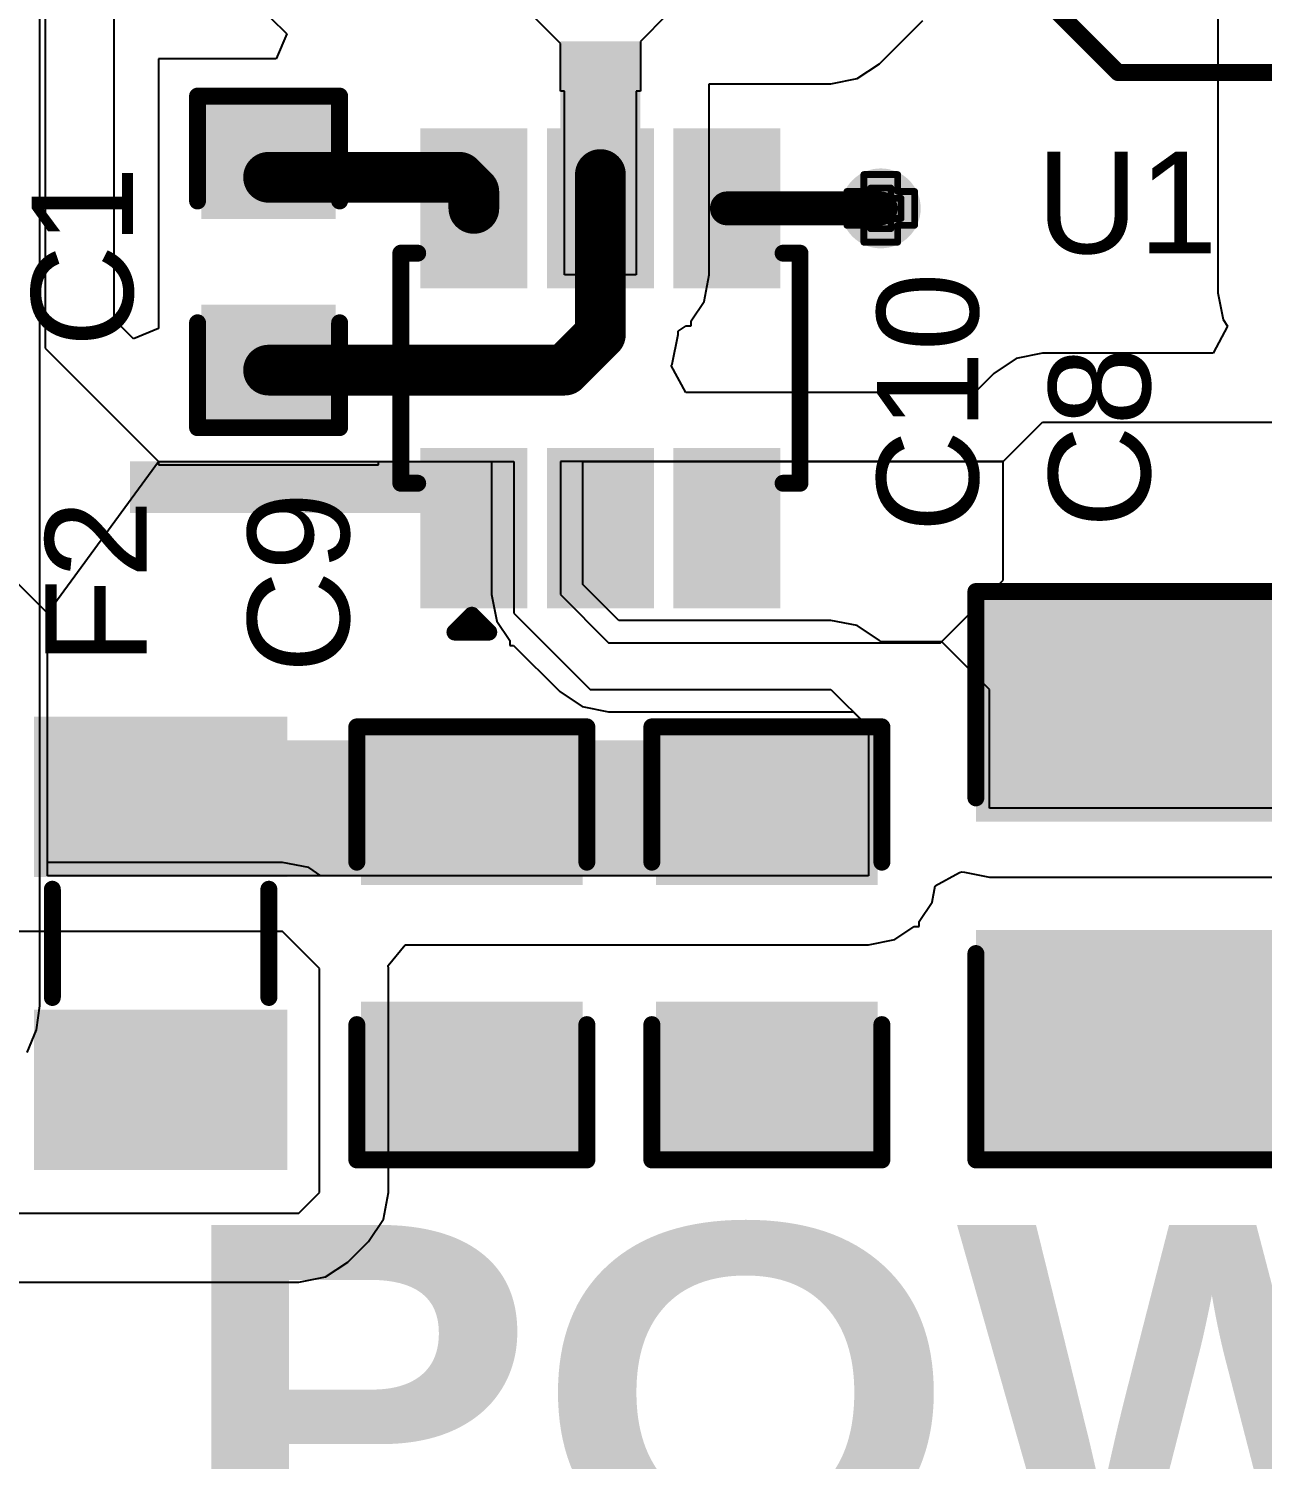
# Model space of a CAD drawing. Header units: inches. Extents: x -3 to 195, y 0 to 199.
# Drawn here: x 2.0151 to 2.3798, y 0.5303 to 0.9531 of the extents above; entities that cross this region are included whole.
import ezdxf

# ---------------------------------------------------------------- set-up
doc = ezdxf.new("R2010")
doc.units = ezdxf.units.IN
doc.header["$MEASUREMENT"] = 0
for name, color, linetype in [('Bottom Layer', 5, 'Continuous'), ('Drill Drawing', 1, 'Continuous'), ('Top Layer', 1, 'Continuous'), ('Top Overlay', 2, 'Continuous'), ('Top Paste', 8, 'Continuous'), ('Top Solder', 216, 'Continuous'), ('Via Holes', 16, 'Continuous')]:
    doc.layers.add(name, color=color, linetype=linetype)
doc.styles.add('Arial', font='', dxfattribs={"height": 0.2})
doc.styles.add('Arial Black_Bold', font='', dxfattribs={"height": 0.2})
doc.styles.get('Arial').set_extended_font_data('Arial')
doc.styles.get('Arial Black_Bold').set_extended_font_data('Arial Black', bold=True)

# ---------------------------------------------------------------- blocks, each defined once
blk = doc.blocks.new('TSOT_23_6_19')
at = {"layer": 'Top Layer'}
for points in [[(-0.06693, 0.04921), (-0.02756, 0.04921), (-0.02756, 0.02559), (-0.06693, 0.02559)], [(0.02756, 0.04921), (0.06693, 0.04921), (0.06693, 0.02559), (0.02756, 0.02559)], [(-0.06693, 0.01181), (-0.02756, 0.01181), (-0.02756, -0.01181), (-0.06693, -0.01181)], [(0.02756, 0.01181), (0.06693, 0.01181), (0.06693, -0.01181), (0.02756, -0.01181)], [(-0.06693, -0.02559), (-0.02756, -0.02559), (-0.02756, -0.04921), (-0.06693, -0.04921)], [(0.02756, -0.02559), (0.06693, -0.02559), (0.06693, -0.04921), (0.02756, -0.04921)]]:
    blk.add_hatch(color=1, dxfattribs=at).paths.add_polyline_path(points)
at = {"layer": 'Top Paste'}
for points in [[(-0.06693, 0.04921), (-0.02756, 0.04921), (-0.02756, 0.02559), (-0.06693, 0.02559)], [(0.02756, 0.04921), (0.06693, 0.04921), (0.06693, 0.02559), (0.02756, 0.02559)], [(-0.06693, 0.01181), (-0.02756, 0.01181), (-0.02756, -0.01181), (-0.06693, -0.01181)], [(0.02756, 0.01181), (0.06693, 0.01181), (0.06693, -0.01181), (0.02756, -0.01181)], [(-0.06693, -0.02559), (-0.02756, -0.02559), (-0.02756, -0.04921), (-0.06693, -0.04921)], [(0.02756, -0.02559), (0.06693, -0.02559), (0.06693, -0.04921), (0.02756, -0.04921)]]:
    blk.add_hatch(color=8, dxfattribs=at).paths.add_polyline_path(points)
at = {"layer": 'Top Solder'}
for points in [[(-0.07093, 0.05321), (-0.02356, 0.05321), (-0.02356, 0.02159), (-0.07093, 0.02159)], [(0.02356, 0.05321), (0.07093, 0.05321), (0.07093, 0.02159), (0.02356, 0.02159)], [(-0.07093, 0.01581), (-0.02356, 0.01581), (-0.02356, -0.01581), (-0.07093, -0.01581)], [(0.02356, 0.01581), (0.07093, 0.01581), (0.07093, -0.01581), (0.02356, -0.01581)], [(-0.07093, -0.02159), (-0.02356, -0.02159), (-0.02356, -0.05321), (-0.07093, -0.05321)], [(0.02356, -0.02159), (0.07093, -0.02159), (0.07093, -0.05321), (0.02356, -0.05321)]]:
    blk.add_hatch(color=216, dxfattribs=at).paths.add_polyline_path(points)
at = {"layer": 'Top Overlay'}
for points in [[(-0.034, 0.059, 0.005, 0.005, 0), (-0.034, 0.054, 0.005, 0.005, 0)], [(-0.034, 0.059, 0.005, 0.005, 0), (0.034, 0.059, 0.005, 0.005, 0)], [(0.034, 0.059, 0.005, 0.005, 0), (0.034, 0.054, 0.005, 0.005, 0)], [(-0.078, 0.043, 0.005, 0.005, 0), (-0.073, 0.038, 0.005, 0.005, 0)], [(-0.078, 0.043, 0.005, 0.005, 0), (-0.078, 0.033, 0.005, 0.005, 0)], [(-0.073, 0.038, 0.005, 0.005, 0), (-0.078, 0.033, 0.005, 0.005, 0)], [(-0.034, -0.054, 0.005, 0.005, 0), (-0.034, -0.059, 0.005, 0.005, 0)], [(0.034, -0.054, 0.005, 0.005, 0), (0.034, -0.059, 0.005, 0.005, 0)], [(-0.034, -0.059, 0.005, 0.005, 0), (0.034, -0.059, 0.005, 0.005, 0)]]:
    blk.add_lwpolyline(points, format="xyseb", dxfattribs=at)
for points in [[(-0.03525, 0.059, 0.0025, 0.0025, 1), (-0.03275, 0.059, 0.0025, 0.0025, 1)], [(-0.03525, 0.059, 0.0025, 0.0025, 1), (-0.03275, 0.059, 0.0025, 0.0025, 1)], [(0.03275, 0.059, 0.0025, 0.0025, 1), (0.03525, 0.059, 0.0025, 0.0025, 1)], [(0.03275, 0.059, 0.0025, 0.0025, 1), (0.03525, 0.059, 0.0025, 0.0025, 1)], [(-0.03525, 0.054, 0.0025, 0.0025, 1), (-0.03275, 0.054, 0.0025, 0.0025, 1)], [(0.03275, 0.054, 0.0025, 0.0025, 1), (0.03525, 0.054, 0.0025, 0.0025, 1)], [(-0.07925, 0.043, 0.0025, 0.0025, 1), (-0.07675, 0.043, 0.0025, 0.0025, 1)], [(-0.07925, 0.043, 0.0025, 0.0025, 1), (-0.07675, 0.043, 0.0025, 0.0025, 1)], [(-0.07425, 0.038, 0.0025, 0.0025, 1), (-0.07175, 0.038, 0.0025, 0.0025, 1)], [(-0.07425, 0.038, 0.0025, 0.0025, 1), (-0.07175, 0.038, 0.0025, 0.0025, 1)], [(-0.07925, 0.033, 0.0025, 0.0025, 1), (-0.07675, 0.033, 0.0025, 0.0025, 1)], [(-0.07925, 0.033, 0.0025, 0.0025, 1), (-0.07675, 0.033, 0.0025, 0.0025, 1)], [(-0.03525, -0.054, 0.0025, 0.0025, 1), (-0.03275, -0.054, 0.0025, 0.0025, 1)], [(0.03275, -0.054, 0.0025, 0.0025, 1), (0.03525, -0.054, 0.0025, 0.0025, 1)], [(-0.03525, -0.059, 0.0025, 0.0025, 1), (-0.03275, -0.059, 0.0025, 0.0025, 1)], [(-0.03525, -0.059, 0.0025, 0.0025, 1), (-0.03275, -0.059, 0.0025, 0.0025, 1)], [(0.03275, -0.059, 0.0025, 0.0025, 1), (0.03525, -0.059, 0.0025, 0.0025, 1)], [(0.03275, -0.059, 0.0025, 0.0025, 1), (0.03525, -0.059, 0.0025, 0.0025, 1)]]:
    blk.add_lwpolyline(points, format="xyseb", close=True, dxfattribs=at)
blk = doc.blocks.new('F____0805_104')
at = {"layer": 'Top Layer'}
for points in [[(-0.02362, -0.03346), (-0.06299, -0.03346), (-0.06299, 0.03346), (-0.02362, 0.03346)], [(0.06299, -0.03346), (0.02362, -0.03346), (0.02362, 0.03346), (0.06299, 0.03346)]]:
    blk.add_hatch(color=1, dxfattribs=at).paths.add_polyline_path(points)
at = {"layer": 'Top Paste'}
for points in [[(-0.02362, -0.03346), (-0.06299, -0.03346), (-0.06299, 0.03346), (-0.02362, 0.03346)], [(0.06299, -0.03346), (0.02362, -0.03346), (0.02362, 0.03346), (0.06299, 0.03346)]]:
    blk.add_hatch(color=8, dxfattribs=at).paths.add_polyline_path(points)
at = {"layer": 'Top Solder'}
for points in [[(-0.01962, -0.03746), (-0.06699, -0.03746), (-0.06699, 0.03746), (-0.01962, 0.03746)], [(0.06699, -0.03746), (0.01962, -0.03746), (0.01962, 0.03746), (0.06699, 0.03746)]]:
    blk.add_hatch(color=216, dxfattribs=at).paths.add_polyline_path(points)
at = {"layer": 'Top Overlay'}
for points in [[(0.016, 0.032, 0.005, 0.005, 0), (-0.016, 0.032, 0.005, 0.005, 0)], [(0.016, -0.032, 0.005, 0.005, 0), (-0.016, -0.032, 0.005, 0.005, 0)]]:
    blk.add_lwpolyline(points, format="xyseb", dxfattribs=at)
for points in [[(-0.01725, 0.032, 0.0025, 0.0025, 1), (-0.01475, 0.032, 0.0025, 0.0025, 1)], [(0.01475, 0.032, 0.0025, 0.0025, 1), (0.01725, 0.032, 0.0025, 0.0025, 1)], [(-0.01725, -0.032, 0.0025, 0.0025, 1), (-0.01475, -0.032, 0.0025, 0.0025, 1)], [(0.01475, -0.032, 0.0025, 0.0025, 1), (0.01725, -0.032, 0.0025, 0.0025, 1)]]:
    blk.add_lwpolyline(points, format="xyseb", close=True, dxfattribs=at)
blk = doc.blocks.new('C___0805_150')
at = {"layer": 'Top Layer'}
for points in [[(-0.06, 0.03), (-0.02, 0.03), (-0.02, -0.03), (-0.06, -0.03)], [(0.02, 0.03), (0.06, 0.03), (0.06, -0.03), (0.02, -0.03)]]:
    blk.add_hatch(color=1, dxfattribs=at).paths.add_polyline_path(points)
at = {"layer": 'Top Paste'}
for points in [[(-0.06, 0.03), (-0.02, 0.03), (-0.02, -0.03), (-0.06, -0.03)], [(0.02, 0.03), (0.06, 0.03), (0.06, -0.03), (0.02, -0.03)]]:
    blk.add_hatch(color=8, dxfattribs=at).paths.add_polyline_path(points)
at = {"layer": 'Top Solder'}
for points in [[(-0.06276, 0.03276), (-0.01724, 0.03276), (-0.01724, -0.03276), (-0.06276, -0.03276)], [(0.01724, 0.03276), (0.06276, 0.03276), (0.06276, -0.03276), (0.01724, -0.03276)]]:
    blk.add_hatch(color=216, dxfattribs=at).paths.add_polyline_path(points)
at = {"layer": 'Top Overlay'}
for points in [[(-0.064, 0.034, 0.005, 0.005, 0), (-0.064, -0.034, 0.005, 0.005, 0)], [(-0.064, 0.034, 0.005, 0.005, 0), (-0.024, 0.034, 0.005, 0.005, 0)], [(0.024, 0.034, 0.005, 0.005, 0), (0.064, 0.034, 0.005, 0.005, 0)], [(0.064, 0.034, 0.005, 0.005, 0), (0.064, -0.034, 0.005, 0.005, 0)], [(-0.064, -0.034, 0.005, 0.005, 0), (-0.024, -0.034, 0.005, 0.005, 0)], [(0.024, -0.034, 0.005, 0.005, 0), (0.064, -0.034, 0.005, 0.005, 0)]]:
    blk.add_lwpolyline(points, format="xyseb", dxfattribs=at)
for points in [[(-0.06525, 0.034, 0.0025, 0.0025, 1), (-0.06275, 0.034, 0.0025, 0.0025, 1)], [(-0.06525, 0.034, 0.0025, 0.0025, 1), (-0.06275, 0.034, 0.0025, 0.0025, 1)], [(-0.02525, 0.034, 0.0025, 0.0025, 1), (-0.02275, 0.034, 0.0025, 0.0025, 1)], [(0.02275, 0.034, 0.0025, 0.0025, 1), (0.02525, 0.034, 0.0025, 0.0025, 1)], [(0.06275, 0.034, 0.0025, 0.0025, 1), (0.06525, 0.034, 0.0025, 0.0025, 1)], [(0.06275, 0.034, 0.0025, 0.0025, 1), (0.06525, 0.034, 0.0025, 0.0025, 1)], [(-0.06525, -0.034, 0.0025, 0.0025, 1), (-0.06275, -0.034, 0.0025, 0.0025, 1)], [(-0.06525, -0.034, 0.0025, 0.0025, 1), (-0.06275, -0.034, 0.0025, 0.0025, 1)], [(-0.02525, -0.034, 0.0025, 0.0025, 1), (-0.02275, -0.034, 0.0025, 0.0025, 1)], [(0.02275, -0.034, 0.0025, 0.0025, 1), (0.02525, -0.034, 0.0025, 0.0025, 1)], [(0.06275, -0.034, 0.0025, 0.0025, 1), (0.06525, -0.034, 0.0025, 0.0025, 1)], [(0.06275, -0.034, 0.0025, 0.0025, 1), (0.06525, -0.034, 0.0025, 0.0025, 1)]]:
    blk.add_lwpolyline(points, format="xyseb", close=True, dxfattribs=at)
blk = doc.blocks.new('C___0805_151')
at = {"layer": 'Top Layer'}
for points in [[(-0.06, 0.03), (-0.02, 0.03), (-0.02, -0.03), (-0.06, -0.03)], [(0.02, 0.03), (0.06, 0.03), (0.06, -0.03), (0.02, -0.03)]]:
    blk.add_hatch(color=1, dxfattribs=at).paths.add_polyline_path(points)
at = {"layer": 'Top Paste'}
for points in [[(-0.06, 0.03), (-0.02, 0.03), (-0.02, -0.03), (-0.06, -0.03)], [(0.02, 0.03), (0.06, 0.03), (0.06, -0.03), (0.02, -0.03)]]:
    blk.add_hatch(color=8, dxfattribs=at).paths.add_polyline_path(points)
at = {"layer": 'Top Solder'}
for points in [[(-0.06276, 0.03276), (-0.01724, 0.03276), (-0.01724, -0.03276), (-0.06276, -0.03276)], [(0.01724, 0.03276), (0.06276, 0.03276), (0.06276, -0.03276), (0.01724, -0.03276)]]:
    blk.add_hatch(color=216, dxfattribs=at).paths.add_polyline_path(points)
at = {"layer": 'Top Overlay'}
for points in [[(-0.064, 0.034, 0.005, 0.005, 0), (-0.064, -0.034, 0.005, 0.005, 0)], [(-0.024, 0.034, 0.005, 0.005, 0), (-0.064, 0.034, 0.005, 0.005, 0)], [(0.024, 0.034, 0.005, 0.005, 0), (0.064, 0.034, 0.005, 0.005, 0)], [(0.064, 0.034, 0.005, 0.005, 0), (0.064, -0.034, 0.005, 0.005, 0)], [(-0.024, -0.034, 0.005, 0.005, 0), (-0.064, -0.034, 0.005, 0.005, 0)], [(0.024, -0.034, 0.005, 0.005, 0), (0.064, -0.034, 0.005, 0.005, 0)]]:
    blk.add_lwpolyline(points, format="xyseb", dxfattribs=at)
for points in [[(-0.06525, 0.034, 0.0025, 0.0025, 1), (-0.06275, 0.034, 0.0025, 0.0025, 1)], [(-0.06525, 0.034, 0.0025, 0.0025, 1), (-0.06275, 0.034, 0.0025, 0.0025, 1)], [(-0.02525, 0.034, 0.0025, 0.0025, 1), (-0.02275, 0.034, 0.0025, 0.0025, 1)], [(0.02275, 0.034, 0.0025, 0.0025, 1), (0.02525, 0.034, 0.0025, 0.0025, 1)], [(0.06275, 0.034, 0.0025, 0.0025, 1), (0.06525, 0.034, 0.0025, 0.0025, 1)], [(0.06275, 0.034, 0.0025, 0.0025, 1), (0.06525, 0.034, 0.0025, 0.0025, 1)], [(-0.06525, -0.034, 0.0025, 0.0025, 1), (-0.06275, -0.034, 0.0025, 0.0025, 1)], [(-0.06525, -0.034, 0.0025, 0.0025, 1), (-0.06275, -0.034, 0.0025, 0.0025, 1)], [(-0.02525, -0.034, 0.0025, 0.0025, 1), (-0.02275, -0.034, 0.0025, 0.0025, 1)], [(0.02275, -0.034, 0.0025, 0.0025, 1), (0.02525, -0.034, 0.0025, 0.0025, 1)], [(0.06275, -0.034, 0.0025, 0.0025, 1), (0.06525, -0.034, 0.0025, 0.0025, 1)], [(0.06275, -0.034, 0.0025, 0.0025, 1), (0.06525, -0.034, 0.0025, 0.0025, 1)]]:
    blk.add_lwpolyline(points, format="xyseb", close=True, dxfattribs=at)
blk = doc.blocks.new('C___1210_152')
at = {"layer": 'Top Layer'}
for points in [[(-0.08, 0.055), (-0.02, 0.055), (-0.02, -0.055), (-0.08, -0.055)], [(0.02, 0.055), (0.08, 0.055), (0.08, -0.055), (0.02, -0.055)]]:
    blk.add_hatch(color=1, dxfattribs=at).paths.add_polyline_path(points)
at = {"layer": 'Top Paste'}
for points in [[(-0.08, 0.055), (-0.02, 0.055), (-0.02, -0.055), (-0.08, -0.055)], [(0.02, 0.055), (0.08, 0.055), (0.08, -0.055), (0.02, -0.055)]]:
    blk.add_hatch(color=8, dxfattribs=at).paths.add_polyline_path(points)
at = {"layer": 'Top Solder'}
for points in [[(-0.084, 0.059), (-0.016, 0.059), (-0.016, -0.059), (-0.084, -0.059)], [(0.016, 0.059), (0.084, 0.059), (0.084, -0.059), (0.016, -0.059)]]:
    blk.add_hatch(color=216, dxfattribs=at).paths.add_polyline_path(points)
at = {"layer": 'Top Overlay'}
for points in [[(-0.084, 0.059, 0.005, 0.005, 0), (-0.084, -0.059, 0.005, 0.005, 0)], [(-0.084, 0.059, 0.005, 0.005, 0), (-0.023, 0.059, 0.005, 0.005, 0)], [(0.023, 0.059, 0.005, 0.005, 0), (0.084, 0.059, 0.005, 0.005, 0)], [(0.084, 0.059, 0.005, 0.005, 0), (0.084, -0.059, 0.005, 0.005, 0)], [(-0.084, -0.059, 0.005, 0.005, 0), (-0.023, -0.059, 0.005, 0.005, 0)], [(0.023, -0.059, 0.005, 0.005, 0), (0.084, -0.059, 0.005, 0.005, 0)]]:
    blk.add_lwpolyline(points, format="xyseb", dxfattribs=at)
for points in [[(-0.08525, 0.059, 0.0025, 0.0025, 1), (-0.08275, 0.059, 0.0025, 0.0025, 1)], [(-0.08525, 0.059, 0.0025, 0.0025, 1), (-0.08275, 0.059, 0.0025, 0.0025, 1)], [(-0.02425, 0.059, 0.0025, 0.0025, 1), (-0.02175, 0.059, 0.0025, 0.0025, 1)], [(0.02175, 0.059, 0.0025, 0.0025, 1), (0.02425, 0.059, 0.0025, 0.0025, 1)], [(0.08275, 0.059, 0.0025, 0.0025, 1), (0.08525, 0.059, 0.0025, 0.0025, 1)], [(0.08275, 0.059, 0.0025, 0.0025, 1), (0.08525, 0.059, 0.0025, 0.0025, 1)], [(-0.08525, -0.059, 0.0025, 0.0025, 1), (-0.08275, -0.059, 0.0025, 0.0025, 1)], [(-0.08525, -0.059, 0.0025, 0.0025, 1), (-0.08275, -0.059, 0.0025, 0.0025, 1)], [(-0.02425, -0.059, 0.0025, 0.0025, 1), (-0.02175, -0.059, 0.0025, 0.0025, 1)], [(0.02175, -0.059, 0.0025, 0.0025, 1), (0.02425, -0.059, 0.0025, 0.0025, 1)], [(0.08275, -0.059, 0.0025, 0.0025, 1), (0.08525, -0.059, 0.0025, 0.0025, 1)], [(0.08275, -0.059, 0.0025, 0.0025, 1), (0.08525, -0.059, 0.0025, 0.0025, 1)]]:
    blk.add_lwpolyline(points, format="xyseb", close=True, dxfattribs=at)
blk = doc.blocks.new('UCD_220_F_10__D___158')
at = {"layer": 'Top Overlay'}
for points in [[(-0.143, 0.205, 0.005, 0.005, 0), (-0.202, 0.146, 0.005, 0.005, 0)], [(-0.202, 0.146, 0.005, 0.005, 0), (-0.202, 0.06, 0.005, 0.005, 0)]]:
    blk.add_lwpolyline(points, format="xyseb", dxfattribs=at)
blk.add_lwpolyline([(-0.20325, 0.146, 0.0025, 0.0025, 1), (-0.20075, 0.146, 0.0025, 0.0025, 1)], format="xyseb", close=True, dxfattribs=at)
blk.add_lwpolyline([(-0.20325, 0.146, 0.0025, 0.0025, 1), (-0.20075, 0.146, 0.0025, 0.0025, 1)], format="xyseb", close=True, dxfattribs=at)
blk = doc.blocks.new('C___0603_159')
at = {"layer": 'Top Layer'}
for points in [[(-0.015, 0.0175), (-0.015, -0.0175), (-0.045, -0.0175), (-0.045, 0.0175)], [(0.045, 0.0175), (0.045, -0.0175), (0.015, -0.0175), (0.015, 0.0175)]]:
    blk.add_hatch(color=1, dxfattribs=at).paths.add_polyline_path(points)
at = {"layer": 'Top Paste'}
for points in [[(-0.015, 0.0175), (-0.015, -0.0175), (-0.045, -0.0175), (-0.045, 0.0175)], [(0.045, 0.0175), (0.045, -0.0175), (0.015, -0.0175), (0.015, 0.0175)]]:
    blk.add_hatch(color=8, dxfattribs=at).paths.add_polyline_path(points)
at = {"layer": 'Top Solder'}
for points in [[(-0.01264, 0.01986), (-0.01264, -0.01986), (-0.04736, -0.01986), (-0.04736, 0.01986)], [(0.04736, 0.01986), (0.04736, -0.01986), (0.01264, -0.01986), (0.01264, 0.01986)]]:
    blk.add_hatch(color=216, dxfattribs=at).paths.add_polyline_path(points)
at = {"layer": 'Top Overlay'}
for points in [[(-0.049, 0.021, 0.005, 0.005, 0), (-0.018, 0.021, 0.005, 0.005, 0)], [(-0.049, 0.021, 0.005, 0.005, 0), (-0.049, -0.021, 0.005, 0.005, 0)], [(0.018, 0.021, 0.005, 0.005, 0), (0.049, 0.021, 0.005, 0.005, 0)], [(0.049, 0.021, 0.005, 0.005, 0), (0.049, -0.021, 0.005, 0.005, 0)], [(-0.049, -0.021, 0.005, 0.005, 0), (-0.018, -0.021, 0.005, 0.005, 0)], [(0.018, -0.021, 0.005, 0.005, 0), (0.049, -0.021, 0.005, 0.005, 0)]]:
    blk.add_lwpolyline(points, format="xyseb", dxfattribs=at)
for points in [[(-0.05025, 0.021, 0.0025, 0.0025, 1), (-0.04775, 0.021, 0.0025, 0.0025, 1)], [(-0.05025, 0.021, 0.0025, 0.0025, 1), (-0.04775, 0.021, 0.0025, 0.0025, 1)], [(-0.01925, 0.021, 0.0025, 0.0025, 1), (-0.01675, 0.021, 0.0025, 0.0025, 1)], [(0.01675, 0.021, 0.0025, 0.0025, 1), (0.01925, 0.021, 0.0025, 0.0025, 1)], [(0.04775, 0.021, 0.0025, 0.0025, 1), (0.05025, 0.021, 0.0025, 0.0025, 1)], [(0.04775, 0.021, 0.0025, 0.0025, 1), (0.05025, 0.021, 0.0025, 0.0025, 1)], [(-0.05025, -0.021, 0.0025, 0.0025, 1), (-0.04775, -0.021, 0.0025, 0.0025, 1)], [(-0.05025, -0.021, 0.0025, 0.0025, 1), (-0.04775, -0.021, 0.0025, 0.0025, 1)], [(-0.01925, -0.021, 0.0025, 0.0025, 1), (-0.01675, -0.021, 0.0025, 0.0025, 1)], [(0.01675, -0.021, 0.0025, 0.0025, 1), (0.01925, -0.021, 0.0025, 0.0025, 1)], [(0.04775, -0.021, 0.0025, 0.0025, 1), (0.05025, -0.021, 0.0025, 0.0025, 1)], [(0.04775, -0.021, 0.0025, 0.0025, 1), (0.05025, -0.021, 0.0025, 0.0025, 1)]]:
    blk.add_lwpolyline(points, format="xyseb", close=True, dxfattribs=at)

msp = doc.modelspace()

# ---------------------------------------------------------------- hatches: boundary and pattern name
at = {"layer": 'Bottom Layer'}
h = msp.add_hatch(color=5, dxfattribs=at)
edge = h.paths.add_edge_path()
edge.add_arc((2.26698, 0.9), 0.01181, 0, 360)
at = {"layer": 'Top Layer'}
for points in [[(2.17228, 0.88032), (2.19591, 0.88032), (2.19591, 0.94937), (2.17228, 0.94937)], [(2.045, 0.81), (2.15311, 0.81), (2.15311, 0.8252), (2.045, 0.8252)], [(2.02063, 0.70276), (2.26331, 0.70276), (2.26331, 0.74276), (2.02063, 0.74276)]]:
    msp.add_hatch(color=1, dxfattribs=at).paths.add_polyline_path(points)
h = msp.add_hatch(color=1, dxfattribs=at)
edge = h.paths.add_edge_path()
edge.add_arc((2.26698, 0.9), 0.01181, 0, 360)
at = {"layer": 'Via Holes'}
h = msp.add_hatch(color=7, dxfattribs=at)
edge = h.paths.add_edge_path()
edge.add_arc((2.26698, 0.9), 0.00591, 0, 360)

# ---------------------------------------------------------------- linework, layer by layer
at = {"layer": 'Bottom Layer'}
for p, q in [((2.01838, 0.66435), (2.01838, 1.38064)), ((2.01743, 0.65717), (2.01838, 0.66435)), ((2.01466, 0.65048), (2.01743, 0.65717))]:
    msp.add_line(p, q, dxfattribs=at)
at = {"layer": 'Drill Drawing'}
for points in [[(2.26198, 0.905, 0.002, 0.002, 0), (2.26198, 0.91, 0.002, 0.002, 0)], [(2.26198, 0.91, 0.002, 0.002, 0), (2.27198, 0.91, 0.002, 0.002, 0)], [(2.27198, 0.905, 0.002, 0.002, 0), (2.27198, 0.91, 0.002, 0.002, 0)], [(2.25698, 0.895, 0.002, 0.002, 0), (2.25698, 0.905, 0.002, 0.002, 0)], [(2.25698, 0.905, 0.002, 0.002, 0), (2.26198, 0.905, 0.002, 0.002, 0)], [(2.26398, 0.903, 0.002, 0.002, 0), (2.26398, 0.906, 0.002, 0.002, 0)], [(2.26398, 0.906, 0.002, 0.002, 0), (2.26998, 0.906, 0.002, 0.002, 0)], [(2.26998, 0.903, 0.002, 0.002, 0), (2.26998, 0.906, 0.002, 0.002, 0)], [(2.27198, 0.905, 0.002, 0.002, 0), (2.27698, 0.905, 0.002, 0.002, 0)], [(2.27698, 0.895, 0.002, 0.002, 0), (2.27698, 0.905, 0.002, 0.002, 0)], [(2.26098, 0.897, 0.002, 0.002, 0), (2.26098, 0.903, 0.002, 0.002, 0)], [(2.26098, 0.903, 0.002, 0.002, 0), (2.26398, 0.903, 0.002, 0.002, 0)], [(2.26998, 0.903, 0.002, 0.002, 0), (2.27298, 0.903, 0.002, 0.002, 0)], [(2.27298, 0.897, 0.002, 0.002, 0), (2.27298, 0.903, 0.002, 0.002, 0)], [(2.26098, 0.897, 0.002, 0.002, 0), (2.26398, 0.897, 0.002, 0.002, 0)], [(2.26398, 0.894, 0.002, 0.002, 0), (2.26398, 0.897, 0.002, 0.002, 0)], [(2.26998, 0.897, 0.002, 0.002, 0), (2.27298, 0.897, 0.002, 0.002, 0)], [(2.26998, 0.894, 0.002, 0.002, 0), (2.26998, 0.897, 0.002, 0.002, 0)], [(2.25698, 0.895, 0.002, 0.002, 0), (2.26198, 0.895, 0.002, 0.002, 0)], [(2.26198, 0.89, 0.002, 0.002, 0), (2.26198, 0.895, 0.002, 0.002, 0)], [(2.26398, 0.894, 0.002, 0.002, 0), (2.26998, 0.894, 0.002, 0.002, 0)], [(2.27198, 0.895, 0.002, 0.002, 0), (2.27698, 0.895, 0.002, 0.002, 0)], [(2.27198, 0.89, 0.002, 0.002, 0), (2.27198, 0.895, 0.002, 0.002, 0)], [(2.26198, 0.89, 0.002, 0.002, 0), (2.27198, 0.89, 0.002, 0.002, 0)]]:
    msp.add_lwpolyline(points, format="xyseb", dxfattribs=at)
for points in [[(2.26148, 0.91, 0.001, 0.001, 1), (2.26248, 0.91, 0.001, 0.001, 1)], [(2.26148, 0.91, 0.001, 0.001, 1), (2.26248, 0.91, 0.001, 0.001, 1)], [(2.27148, 0.91, 0.001, 0.001, 1), (2.27248, 0.91, 0.001, 0.001, 1)], [(2.27148, 0.91, 0.001, 0.001, 1), (2.27248, 0.91, 0.001, 0.001, 1)], [(2.25648, 0.905, 0.001, 0.001, 1), (2.25748, 0.905, 0.001, 0.001, 1)], [(2.25648, 0.905, 0.001, 0.001, 1), (2.25748, 0.905, 0.001, 0.001, 1)], [(2.26148, 0.905, 0.001, 0.001, 1), (2.26248, 0.905, 0.001, 0.001, 1)], [(2.26148, 0.905, 0.001, 0.001, 1), (2.26248, 0.905, 0.001, 0.001, 1)], [(2.26348, 0.906, 0.001, 0.001, 1), (2.26448, 0.906, 0.001, 0.001, 1)], [(2.26348, 0.906, 0.001, 0.001, 1), (2.26448, 0.906, 0.001, 0.001, 1)], [(2.26948, 0.906, 0.001, 0.001, 1), (2.27048, 0.906, 0.001, 0.001, 1)], [(2.26948, 0.906, 0.001, 0.001, 1), (2.27048, 0.906, 0.001, 0.001, 1)], [(2.27148, 0.905, 0.001, 0.001, 1), (2.27248, 0.905, 0.001, 0.001, 1)], [(2.27148, 0.905, 0.001, 0.001, 1), (2.27248, 0.905, 0.001, 0.001, 1)], [(2.27648, 0.905, 0.001, 0.001, 1), (2.27748, 0.905, 0.001, 0.001, 1)], [(2.27648, 0.905, 0.001, 0.001, 1), (2.27748, 0.905, 0.001, 0.001, 1)], [(2.26048, 0.903, 0.001, 0.001, 1), (2.26148, 0.903, 0.001, 0.001, 1)], [(2.26048, 0.903, 0.001, 0.001, 1), (2.26148, 0.903, 0.001, 0.001, 1)], [(2.26348, 0.903, 0.001, 0.001, 1), (2.26448, 0.903, 0.001, 0.001, 1)], [(2.26348, 0.903, 0.001, 0.001, 1), (2.26448, 0.903, 0.001, 0.001, 1)], [(2.26948, 0.903, 0.001, 0.001, 1), (2.27048, 0.903, 0.001, 0.001, 1)], [(2.26948, 0.903, 0.001, 0.001, 1), (2.27048, 0.903, 0.001, 0.001, 1)], [(2.27248, 0.903, 0.001, 0.001, 1), (2.27348, 0.903, 0.001, 0.001, 1)], [(2.27248, 0.903, 0.001, 0.001, 1), (2.27348, 0.903, 0.001, 0.001, 1)], [(2.26048, 0.897, 0.001, 0.001, 1), (2.26148, 0.897, 0.001, 0.001, 1)], [(2.26048, 0.897, 0.001, 0.001, 1), (2.26148, 0.897, 0.001, 0.001, 1)], [(2.26348, 0.897, 0.001, 0.001, 1), (2.26448, 0.897, 0.001, 0.001, 1)], [(2.26348, 0.897, 0.001, 0.001, 1), (2.26448, 0.897, 0.001, 0.001, 1)], [(2.26948, 0.897, 0.001, 0.001, 1), (2.27048, 0.897, 0.001, 0.001, 1)], [(2.26948, 0.897, 0.001, 0.001, 1), (2.27048, 0.897, 0.001, 0.001, 1)], [(2.27248, 0.897, 0.001, 0.001, 1), (2.27348, 0.897, 0.001, 0.001, 1)], [(2.27248, 0.897, 0.001, 0.001, 1), (2.27348, 0.897, 0.001, 0.001, 1)], [(2.25648, 0.895, 0.001, 0.001, 1), (2.25748, 0.895, 0.001, 0.001, 1)], [(2.25648, 0.895, 0.001, 0.001, 1), (2.25748, 0.895, 0.001, 0.001, 1)], [(2.26148, 0.895, 0.001, 0.001, 1), (2.26248, 0.895, 0.001, 0.001, 1)], [(2.26148, 0.895, 0.001, 0.001, 1), (2.26248, 0.895, 0.001, 0.001, 1)], [(2.26348, 0.894, 0.001, 0.001, 1), (2.26448, 0.894, 0.001, 0.001, 1)], [(2.26348, 0.894, 0.001, 0.001, 1), (2.26448, 0.894, 0.001, 0.001, 1)], [(2.26948, 0.894, 0.001, 0.001, 1), (2.27048, 0.894, 0.001, 0.001, 1)], [(2.26948, 0.894, 0.001, 0.001, 1), (2.27048, 0.894, 0.001, 0.001, 1)], [(2.27148, 0.895, 0.001, 0.001, 1), (2.27248, 0.895, 0.001, 0.001, 1)], [(2.27148, 0.895, 0.001, 0.001, 1), (2.27248, 0.895, 0.001, 0.001, 1)], [(2.27648, 0.895, 0.001, 0.001, 1), (2.27748, 0.895, 0.001, 0.001, 1)], [(2.27648, 0.895, 0.001, 0.001, 1), (2.27748, 0.895, 0.001, 0.001, 1)], [(2.26148, 0.89, 0.001, 0.001, 1), (2.26248, 0.89, 0.001, 0.001, 1)], [(2.26148, 0.89, 0.001, 0.001, 1), (2.26248, 0.89, 0.001, 0.001, 1)], [(2.27148, 0.89, 0.001, 0.001, 1), (2.27248, 0.89, 0.001, 0.001, 1)], [(2.27148, 0.89, 0.001, 0.001, 1), (2.27248, 0.89, 0.001, 0.001, 1)]]:
    msp.add_lwpolyline(points, format="xyseb", close=True, dxfattribs=at)
at = {"layer": 'Top Layer'}
for p, q in [((2.02, 1.23955), (2.02, 0.85871)), ((2.04039, 0.86716), (2.04039, 1.23955)), ((2.36661, 1.087), (2.36661, 0.875)), ((2.08658, 0.95636), (2.09136, 0.95158)), ((2.17228, 0.94872), (2.16382, 0.95718)), ((2.20372, 0.95718), (2.19591, 0.94937)), ((2.09136, 0.95158), (2.08829, 0.94419)), ((2.26665, 0.94276), (2.27942, 0.95553)), ((2.17228, 0.93469), (2.17228, 0.94872)), ((2.19591, 0.94937), (2.19591, 0.93469)), ((2.08829, 0.94419), (2.05351, 0.94419)), ((2.05351, 0.94419), (2.05351, 0.88419)), ((2.26004, 0.93834), (2.26665, 0.94276)), ((2.1735, 0.93469), (2.17228, 0.93469)), ((2.1735, 0.88032), (2.1735, 0.93469)), ((2.19591, 0.93469), (2.19469, 0.93469)), ((2.19469, 0.93469), (2.19469, 0.88032)), ((2.2163, 0.88032), (2.2163, 0.93679)), ((2.2163, 0.93679), (2.25223, 0.93679)), ((2.25223, 0.93679), (2.26004, 0.93834)), ((2.05351, 0.88419), (2.05351, 0.86449)), ((2.19469, 0.88032), (2.1735, 0.88032)), ((2.21475, 0.87252), (2.2163, 0.88032)), ((2.21091, 0.86677), (2.21475, 0.87252)), ((2.36661, 0.875), (2.36816, 0.8672)), ((2.04612, 0.86143), (2.04039, 0.86716)), ((2.36816, 0.8672), (2.36951, 0.86517)), ((2.05351, 0.86449), (2.04612, 0.86143)), ((2.20529, 0.85398), (2.20704, 0.86276)), ((2.20704, 0.8637), (2.20946, 0.86532)), ((2.20704, 0.86276), (2.20704, 0.8637)), ((2.20946, 0.86532), (2.21091, 0.86532)), ((2.21091, 0.86532), (2.21091, 0.86677)), ((2.36951, 0.86517), (2.36524, 0.85717)), ((2.02063, 0.78037), (1.94216, 0.85884)), ((2.02, 0.85871), (2.05351, 0.8252)), ((2.30698, 0.85562), (2.30036, 0.8512)), ((2.31478, 0.85717), (2.30698, 0.85562)), ((2.36524, 0.85717), (2.31478, 0.85717)), ((2.20503, 0.85359), (2.20529, 0.85398)), ((2.20931, 0.84559), (2.20503, 0.85359)), ((2.30036, 0.8512), (2.29476, 0.84559)), ((2.29476, 0.84559), (2.20931, 0.84559)), ((2.3032, 0.8252), (2.31478, 0.83678)), ((2.31478, 0.83678), (2.57622, 0.83678)), ((2.02063, 0.78037), (2.05351, 0.8252)), ((2.05351, 0.8252), (2.1585, 0.8252)), ((2.05351, 0.8252), (2.05351, 0.82419)), ((2.11851, 0.82419), (2.11851, 0.8252)), ((2.11851, 0.8252), (2.15189, 0.8252)), ((2.15189, 0.8252), (2.15189, 0.78583)), ((2.1585, 0.8252), (2.1585, 0.7804)), ((2.3032, 0.8252), (2.17228, 0.8252)), ((2.17228, 0.8252), (2.17228, 0.78583)), ((2.1789, 0.78884), (2.1789, 0.8252)), ((2.1789, 0.8252), (2.3032, 0.8252)), ((2.3032, 0.79013), (2.3032, 0.8252)), ((2.05351, 0.82419), (2.11851, 0.82419)), ((2.18952, 0.77822), (2.1789, 0.78884)), ((2.28468, 0.77161), (2.3032, 0.79013)), ((2.15189, 0.78583), (2.15344, 0.77803)), ((2.17228, 0.78583), (2.18651, 0.77161)), ((2.02063, 0.70276), (2.02063, 0.78037)), ((2.02064, 0.7067), (2.02063, 0.78037)), ((2.1585, 0.7804), (2.18107, 0.75783)), ((2.25223, 0.77822), (2.18952, 0.77822)), ((2.26004, 0.77667), (2.25223, 0.77822)), ((2.15344, 0.77803), (2.15728, 0.77228)), ((2.26665, 0.77225), (2.26004, 0.77667)), ((2.15728, 0.77228), (2.15728, 0.77083)), ((2.15728, 0.77083), (2.15845, 0.77083)), ((2.15845, 0.77083), (2.17209, 0.75719)), ((2.18651, 0.77161), (2.28468, 0.77161)), ((2.26698, 0.77193), (2.26665, 0.77225)), ((2.285, 0.77193), (2.26698, 0.77193)), ((2.2991, 0.75783), (2.285, 0.77193)), ((2.17209, 0.75719), (2.1787, 0.75277)), ((2.18107, 0.75783), (2.25223, 0.75783)), ((2.25223, 0.75783), (2.26331, 0.74676)), ((2.2991, 0.72276), (2.2991, 0.75783)), ((2.1787, 0.75277), (2.18651, 0.75122)), ((2.18651, 0.75122), (2.25885, 0.75122)), ((2.25885, 0.75122), (2.26331, 0.74676)), ((2.26331, 0.74676), (2.26331, 0.70276)), ((2.26331, 0.74676), (2.26331, 0.70276)), ((2.48634, 0.72276), (2.2991, 0.72276)), ((2.09012, 0.7067), (2.02064, 0.7067)), ((2.09793, 0.70515), (2.09012, 0.7067)), ((2.26331, 0.70276), (2.02063, 0.70276)), ((2.1015, 0.70276), (2.09793, 0.70515)), ((2.26331, 0.70276), (2.1015, 0.70276)), ((2.2831, 0.69976), (2.29029, 0.70376)), ((2.29029, 0.70376), (2.29098, 0.70387)), ((2.29098, 0.70387), (2.2917, 0.70383)), ((2.2917, 0.70383), (2.2991, 0.70236)), ((2.2991, 0.70236), (2.47789, 0.70236)), ((2.28215, 0.69495), (2.2831, 0.69976)), ((2.27831, 0.68921), (2.28215, 0.69495)), ((2.28215, 0.69495), (2.28215, 0.69495)), ((2.09012, 0.68631), (1.97971, 0.68631)), ((2.1011, 0.67533), (2.09012, 0.68631)), ((2.27111, 0.68392), (2.27686, 0.68776)), ((2.27686, 0.68776), (2.27831, 0.68776)), ((2.27831, 0.68776), (2.27831, 0.68921)), ((2.12132, 0.67618), (2.12639, 0.68236)), ((2.12639, 0.68236), (2.26331, 0.68236)), ((2.26331, 0.68236), (2.27111, 0.68392)), ((2.27111, 0.68392), (2.27111, 0.68392)), ((2.1011, 0.6091), (2.1011, 0.67533)), ((2.12149, 0.67533), (2.12132, 0.67618)), ((2.12149, 0.6091), (2.12149, 0.67533)), ((2.095, 0.603), (2.1011, 0.6091)), ((2.11994, 0.60129), (2.12149, 0.6091)), ((1.96512, 0.603), (2.095, 0.603)), ((2.11551, 0.59468), (2.11994, 0.60129)), ((2.10942, 0.58858), (2.11551, 0.59468)), ((2.1028, 0.58416), (2.10942, 0.58858)), ((2.095, 0.58261), (2.1028, 0.58416)), ((1.96512, 0.58261), (2.095, 0.58261))]:
    msp.add_line(p, q, dxfattribs=at)
for points in [[(2.08601, 0.90919, 0.015, 0.015, 0), (2.14238, 0.90919, 0.015, 0.015, 0)], [(2.14238, 0.90919, 0.015, 0.015, 0), (2.14669, 0.90488, 0.015, 0.015, 0)], [(2.1841, 0.86276, 0.015, 0.015, 0), (2.1841, 0.91, 0.015, 0.015, 0)], [(2.14669, 0.9, 0.015, 0.015, 0), (2.14669, 0.90488, 0.015, 0.015, 0)], [(2.2215, 0.9, 0.01, 0.01, 0), (2.26698, 0.9, 0.01, 0.01, 0)], [(2.17352, 0.85219, 0.015, 0.015, 0), (2.1841, 0.86276, 0.015, 0.015, 0)], [(2.08601, 0.85219, 0.015, 0.015, 0), (2.17352, 0.85219, 0.015, 0.015, 0)]]:
    msp.add_lwpolyline(points, format="xyseb", dxfattribs=at)
for points in [[(2.08226, 0.90919, 0.0075, 0.0075, 1), (2.08976, 0.90919, 0.0075, 0.0075, 1)], [(2.13863, 0.90919, 0.0075, 0.0075, 1), (2.14613, 0.90919, 0.0075, 0.0075, 1)], [(2.13863, 0.90919, 0.0075, 0.0075, 1), (2.14613, 0.90919, 0.0075, 0.0075, 1)], [(2.18035, 0.91, 0.0075, 0.0075, 1), (2.18785, 0.91, 0.0075, 0.0075, 1)], [(2.14294, 0.90488, 0.0075, 0.0075, 1), (2.15044, 0.90488, 0.0075, 0.0075, 1)], [(2.14294, 0.90488, 0.0075, 0.0075, 1), (2.15044, 0.90488, 0.0075, 0.0075, 1)], [(2.14294, 0.9, 0.0075, 0.0075, 1), (2.15044, 0.9, 0.0075, 0.0075, 1)], [(2.219, 0.9, 0.005, 0.005, 1), (2.224, 0.9, 0.005, 0.005, 1)], [(2.26448, 0.9, 0.005, 0.005, 1), (2.26948, 0.9, 0.005, 0.005, 1)], [(2.18035, 0.86276, 0.0075, 0.0075, 1), (2.18785, 0.86276, 0.0075, 0.0075, 1)], [(2.18035, 0.86276, 0.0075, 0.0075, 1), (2.18785, 0.86276, 0.0075, 0.0075, 1)], [(2.08226, 0.85219, 0.0075, 0.0075, 1), (2.08976, 0.85219, 0.0075, 0.0075, 1)], [(2.16977, 0.85219, 0.0075, 0.0075, 1), (2.17727, 0.85219, 0.0075, 0.0075, 1)], [(2.16977, 0.85219, 0.0075, 0.0075, 1), (2.17727, 0.85219, 0.0075, 0.0075, 1)]]:
    msp.add_lwpolyline(points, format="xyseb", close=True, dxfattribs=at)

# ---------------------------------------------------------------- block references
for name, p, rotation in [('UCD_220_F_10__D___158', (2.4831, 1.14215), 90), ('C___0603_159', (2.08601, 0.88419), 90), ('TSOT_23_6_19', (2.1841, 0.85276), 90), ('C___1210_152', (2.3541, 0.70276), 90), ('F____0805_104', (2.0541, 0.68277), 270), ('C___0805_151', (2.1461, 0.68276), 90), ('C___0805_150', (2.23331, 0.68276), 90)]:
    msp.add_blockref(name, p, dxfattribs=dict(rotation=rotation))

# ---------------------------------------------------------------- texts
at = {"layer": 'Top Overlay', "style": 'Arial'}
msp.add_text('U1', height=0.03, dxfattribs=at).set_placement((2.31296, 0.88673))
at = {"layer": 'Top Overlay'}
for s, height, rotation, style, p in [('C1', 0.03, 90, 'Arial', (2.04593, 0.85895)), ('C10', 0.03, 90, 'Arial', (2.29584, 0.80421)), ('C8', 0.03, 90, 'Arial', (2.34663, 0.8055)), ('C9', 0.03, 90, 'Arial', (2.10984, 0.76262)), ('F2', 0.03, 90, 'Arial', (2.05, 0.76501)), ('DC POWER IN', 0.1, 360, 'Arial Black_Bold', (1.78301, 0.49957))]:
    msp.add_text(s, height=height, rotation=rotation, dxfattribs=dict(at, style=style)).set_placement(p)

doc.saveas('drawing.dxf')
